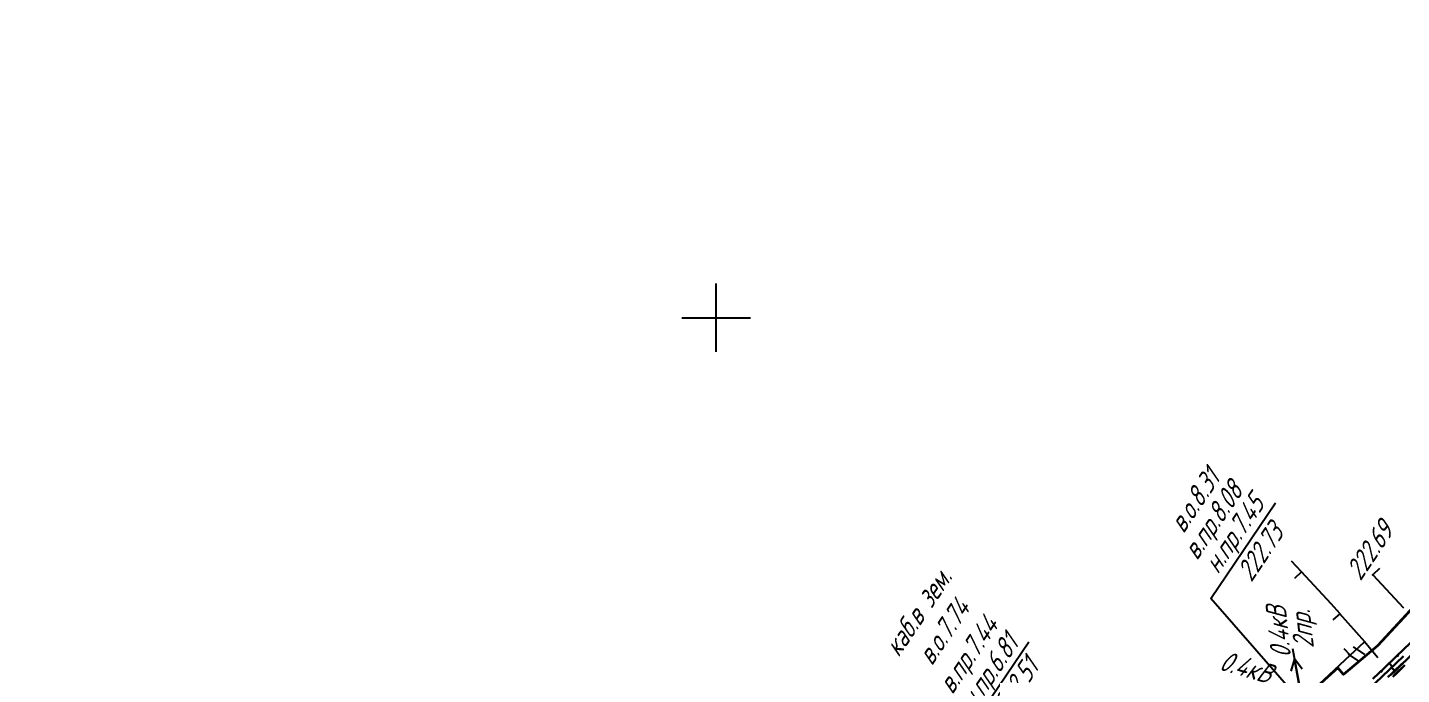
# Model space of a CAD drawing. Header units: millimetres. Extents: x -698 to 8131, y -704 to 4503.
# Drawn here: x 4785.1 to 5026.2, y 3598.2 to 3711.8 of the extents above; entities that cross this region are included whole.
import ezdxf

# ---------------------------------------------------------------- set-up
doc = ezdxf.new("R2010")
doc.units = ezdxf.units.MM
doc.linetypes.add('CONTI', pattern=[0])
doc.linetypes.add('STROT', pattern=[1.7, 0.5, -1.2])
for name, color, linetype, lineweight in [('10', 1, 'Continuous', 35), ('КОПИЯ_ОСЬ_13_ОТКОСЫ', 7, 'Continuous', 30), ('КОПИЯ_ОСЬ_ГРАНИЦЫ_ПОЛОС', 7, 'Continuous', 30), ('ОСЬ_ВЕРХ_ПОКРЫТИЯ_ГРАНИЦЫ_ПОЛОС', 7, 'Continuous', 30)]:
    doc.layers.add(name, color=color, linetype=linetype, lineweight=lineweight)
for name, color, linetype in [('NAD_MDEFAULT', 7, 'CONTI'), ('PI_OTDEFAULT', 172, 'CONTI'), ('PI_TTDEFAULT', 5, 'CONTI'), ('SETKR', 2, 'CONTI'), ('SIT_LDEFAULT', 7, 'CONTI'), ('USLZNDEFAULT', 7, 'CONTI'), ('разметка', 7, 'Continuous')]:
    doc.layers.add(name, color=color, linetype=linetype)
doc.styles.add('eskd', font='isocpeui.ttf', dxfattribs={"width": 1.2})

# ---------------------------------------------------------------- blocks, each defined once
blk = doc.blocks.new('BL_333')
at = {"color": 0}
for p, q in [((0, -6), (0, 6)), ((-6, 0), (6, 0))]:
    blk.add_line(p, q, dxfattribs=at)
blk = doc.blocks.new('BL_2011')
at = {"color": 0}
for p, q in [((0, 0), (0, 2.4)), ((1.6, 0), (1.6, 2.4))]:
    blk.add_line(p, q, dxfattribs=at)
blk = doc.blocks.new('*U49')
at = {"layer": 'КОПИЯ_ОСЬ_13_ОТКОСЫ'}
for points in [[(651.5, 988.52), (653.56, 990.47), (655.62, 992.44), (661.78, 998.34)], [(650.71, 986.6), (656.88, 992.49)], [(654.37, 991.25), (654.95, 990.65)], [(655.82, 992.63), (656.01, 992.43)], [(652.92, 989.87), (653.12, 989.67)]]:
    blk.add_lwpolyline(points, dxfattribs=at)

msp = doc.modelspace()

# ---------------------------------------------------------------- linework, layer by layer
at = {"linetype": 'Continuous'}
for points in [[(5008.84, 3593.03), (4992.74, 3611.54), (5004.07, 3628.33)], [(4969.88, 3559.03), (4947.59, 3584.38), (4960.77, 3603.92)]]:
    msp.add_lwpolyline(points, dxfattribs=at)
at = {"layer": '10'}
for p, q in [((5037.59, 3620.13), (5021.95, 3603.21)), ((5021.95, 3603.21), (5015.97, 3598.22)), ((5015.01, 3599.37), (5008.9, 3593.88)), ((5015.97, 3598.22), (5015.01, 3599.37))]:
    msp.add_line(p, q, dxfattribs=at)
msp.add_lwpolyline([(5288.32, 3621.2), (5196.43, 3695.61), (5169.55, 3711.75), (5130.95, 3711.81), (5048.29, 3630.55), (5037.59, 3620.13), (5021.95, 3603.21), (5015.97, 3598.22), (5015.01, 3599.37), (5008.9, 3593.88), (4991.23, 3578.29), (4976.99, 3565.55), (4946.75, 3541.8), (4930.38, 3533.21), (4921.49, 3527.26), (4897.85, 3511.4), (4863.38, 3496.41), (4836.51, 3479.25), (4820.22, 3465.3), (4808.05, 3449.29), (4801.11, 3435.24), (4794.22, 3410.59), (4789.1, 3384.46), (4785.09, 3347.22)], dxfattribs=at)
at = {"layer": 'PI_TTDEFAULT', "color": 5}
msp.add_point((5021.15, 3615.72, 222.69), dxfattribs=at)
at = {"layer": 'SIT_LDEFAULT', "color": 7}
for p, q in [((5008.61, 3616.2), (5006.85, 3618.08)), ((5022.33, 3616.8), (5021.15, 3615.72)), ((5007.44, 3615.11), (5008.61, 3616.2)), ((5013.85, 3610.58), (5008.61, 3616.2)), ((5021.15, 3615.72), (5026.51, 3609.89)), ((5015.39, 3608.85), (5013.86, 3610.59)), ((5014.19, 3607.79), (5015.39, 3608.85)), ((5019.71, 3603.96), (5015.38, 3608.85)), ((5007.05, 3602.78), (5008.83, 3593.08)), ((5007.23, 3601.8), (5008.49, 3594.91)), ((5016.07, 3602.76), (5017.16, 3601.59)), ((5017.16, 3601.59), (5019.7, 3603.96)), ((5022.02, 3601.11), (5019.7, 3603.96)), ((5007.39, 3600.95), (5006.76, 3598.8)), ((5008.65, 3594.06), (5007.39, 3600.95)), ((5008.73, 3599.16), (5007.39, 3600.95)), ((5009.84, 3594.77), (5017.16, 3601.59))]:
    msp.add_line(p, q, dxfattribs=at)
at = {"layer": 'КОПИЯ_ОСЬ_13_ОТКОСЫ'}
for points in [[(5024.36, 3598.18), (5030.52, 3604.1)], [(5020.35, 3595.52), (5026.53, 3601.41)], [(5025.02, 3598.82), (5024.44, 3599.42)]]:
    msp.add_lwpolyline(points, dxfattribs=at)
at = {"layer": 'КОПИЯ_ОСЬ_ГРАНИЦЫ_ПОЛОС'}
for points in [[(5023.77, 3597.72), (5024.49, 3598.4), (5025.2, 3599.08), (5025.92, 3599.76), (5026.63, 3600.44)], [(5023.78, 3597.72), (5024.49, 3598.4), (5025.21, 3599.08), (5025.92, 3599.76), (5026.63, 3600.44)], [(5024.84, 3598.04), (5025.55, 3598.72), (5026.26, 3599.4)]]:
    msp.add_lwpolyline(points, dxfattribs=at)
at = {"layer": 'ОСЬ_ВЕРХ_ПОКРЫТИЯ_ГРАНИЦЫ_ПОЛОС', "linetype": 'Continuous'}
for points in [[(5024.3, 3598.12), (5025.01, 3598.8), (5025.72, 3599.49), (5026.44, 3600.17)], [(5024.64, 3597.76), (5025.36, 3598.44), (5026.07, 3599.12), (5026.78, 3599.81)]]:
    msp.add_lwpolyline(points, dxfattribs=at)
at = {"layer": 'разметка', "linetype": 'STROT', "lineweight": 30, "ltscale": 7}
msp.add_arc((4545.8, 4098.19), 695.84, 309.67497, 315.25381, dxfattribs=at)

# ---------------------------------------------------------------- block references
at = {"layer": 'SETKR', "color": 82}
msp.add_blockref('BL_333', (4905.93, 3660.83), dxfattribs=at)
at = {"layer": 'USLZNDEFAULT', "color": 7, "rotation": 56}
msp.add_blockref('BL_2011', (5018.84, 3600.4), dxfattribs=at)
at = {"layer": 'КОПИЯ_ОСЬ_13_ОТКОСЫ'}
msp.add_blockref('*U49', (4369.64, 2608.91), dxfattribs=at)

# ---------------------------------------------------------------- texts
at = {"layer": 'NAD_MDEFAULT', "color": 7, "style": 'eskd', "oblique": 10, "width": 0.8}
for s, rotation, p in [('в.о.8.31', 56, (4987.92, 3622.81)), ('в.пр.8.08', 56, (4990.29, 3618.09)), ('н.пр.7.45', 56, (4993.98, 3615.67)), ('каб.в зем.', 56, (4937.93, 3601.08)), ('в.о.7.74', 56, (4943.76, 3599.58)), ('в.пр.7.44', 56, (4947.35, 3594.54)), ('0.4кВ', 96.1039, (5006.81, 3601.19)), ('2пр.', 96.1039, (5010.82, 3602.85)), ('н.пр.6.81', 56, (4951.14, 3591.63)), ('0.4кВ', 344, (4993.95, 3599.1))]:
    msp.add_text(s, height=3.5, rotation=rotation, dxfattribs=at).set_placement(p)
at = {"layer": 'PI_OTDEFAULT', "color": 172, "style": 'eskd', "oblique": 10, "width": 0.8}
for s, p in [('222.73', (4999.82, 3614.26)), ('222.69', (5018.96, 3614.46)), ('222.51', (4957.08, 3591.04))]:
    msp.add_text(s, height=3.5, rotation=56, dxfattribs=at).set_placement(p)

doc.saveas('drawing.dxf')
